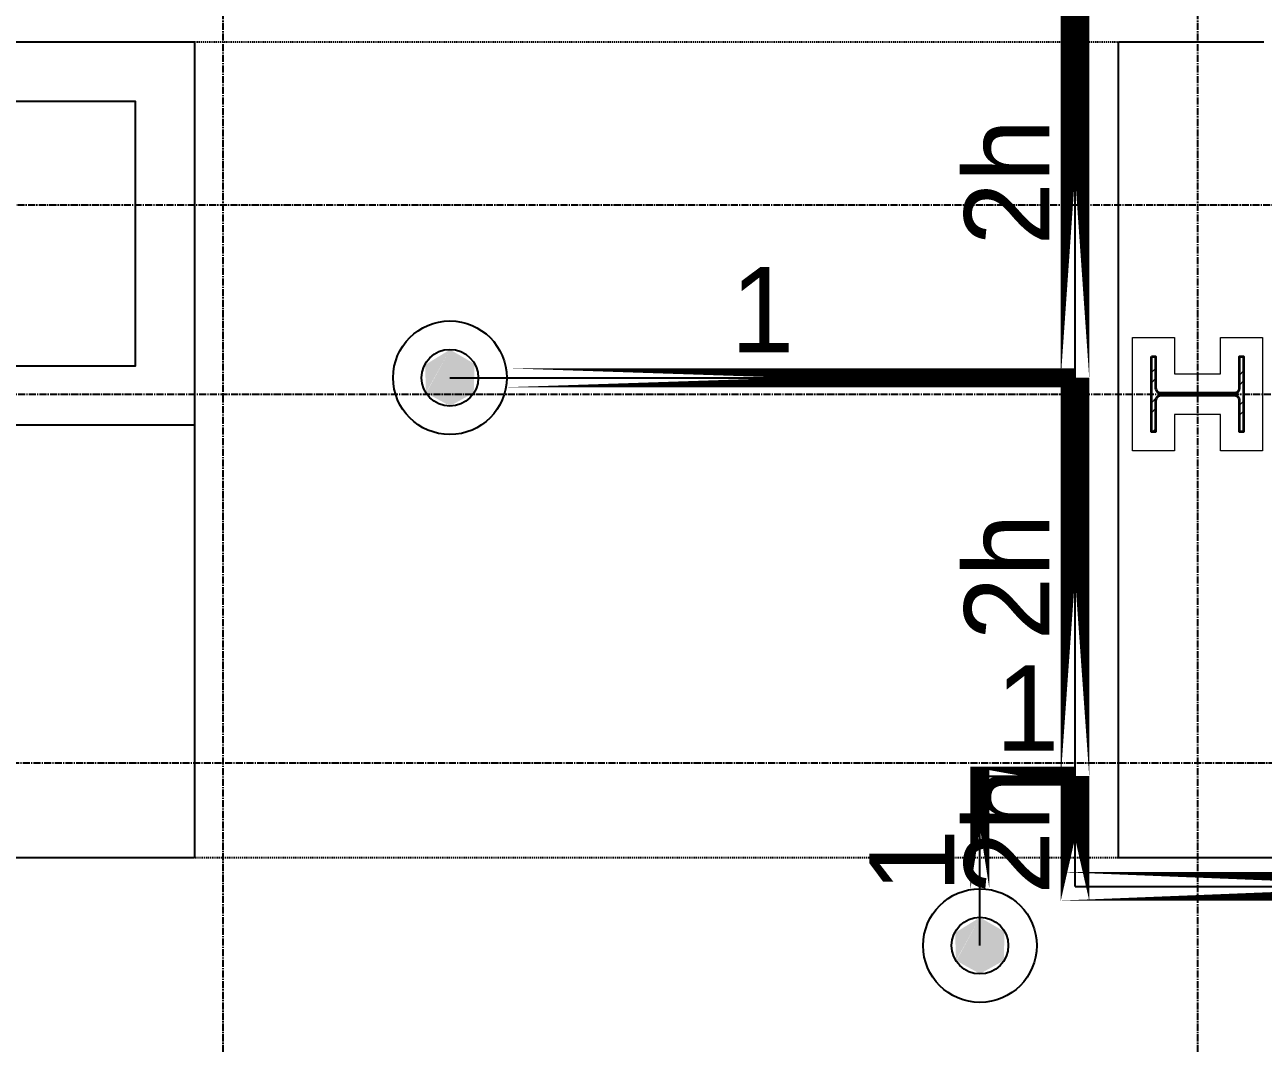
# Model space of a CAD drawing. Header units: inches. Extents: x -6955 to 13123, y -1334 to 3701.
# Drawn here: x 6188.4 to 6319.3, y 1670 to 1777.6 of the extents above; entities that cross this region are included whole.
import ezdxf
from ezdxf.enums import TextEntityAlignment as Align

# ---------------------------------------------------------------- set-up
doc = ezdxf.new("R2010")
doc.units = ezdxf.units.IN
doc.header["$MEASUREMENT"] = 0
doc.linetypes.add('CENTER2', pattern=[1.125, 0.75, -0.125, 0.125, -0.125])
doc.linetypes.add('HIDDEN2', pattern=[0.1875, 0.125, -0.0625])
for name, color, linetype, lineweight in [('A-Detl-Hatch', 1, 'Continuous', 18), ('A-Detl-Wide', 2, 'Continuous', 35), ('S-Detl-Hatch', 1, 'Continuous', 18)]:
    doc.layers.add(name, color=color, linetype=linetype, lineweight=lineweight)
for name, color, linetype in [('A-Flor-Soffit', 6, 'HIDDEN2'), ('A-Grid(SmallScale)', 11, 'CENTER2'), ('A-Wall-Full', 7, 'Continuous'), ('headdn', 7, 'Continuous'), ('PIPEBL', 4, 'Continuous'), ('pipemn', 6, 'Continuous'), ('PIPESPC', 7, 'Continuous'), ('TIDYPIPE', 7, 'Continuous')]:
    doc.layers.add(name, color=color, linetype=linetype)
doc.styles.add('PIPE', font='PIPE.SHX')

# ---------------------------------------------------------------- blocks, each defined once
blk = doc.blocks.new('*U18')
at = {"layer": 'A-Detl-Hatch'}
h = blk.add_hatch(dxfattribs=at)
h.set_pattern_fill('ANSI32', color=256, scale=6, style=0)
h.set_pattern_definition([(45, (0, -4.865), (-1.591, 1.591), []), (45, (1.0607, -4.865), (-1.591, 1.591), [])])
edge = h.paths.add_edge_path()
edge.add_line((3.98, -9.73), (3.98, -9.295))
edge.add_line((3.98, -9.295), (0.645, -9.295))
edge.add_arc((0.645, -8.795), 0.5, 180, 270, ccw=False)
edge.add_line((0.145, -8.795), (0.145, -0.935))
edge.add_arc((0.645, -0.935), 0.5, 90, 180, ccw=False)
edge.add_line((0.645, -0.435), (3.98, -0.435))
edge.add_line((3.98, -0.435), (3.98, 0))
edge.add_line((3.98, 0), (-3.98, 0))
edge.add_line((-3.98, 0), (-3.98, -0.435))
edge.add_line((-3.98, -0.435), (-0.645, -0.435))
edge.add_arc((-0.645, -0.935), 0.5, 0, 90, ccw=False)
edge.add_line((-0.145, -0.935), (-0.145, -8.795))
edge.add_arc((-0.645, -8.795), 0.5, -90, 0, ccw=False)
edge.add_line((-0.645, -9.295), (-3.98, -9.295))
edge.add_line((-3.98, -9.295), (-3.98, -9.73))
edge.add_line((-3.98, -9.73), (3.98, -9.73))
at = {"color": 0, "linetype": 'ByBlock'}
blk.add_lwpolyline([(3.98, -9.73), (3.98, -9.295), (0.645, -9.295, -0.4142136), (0.145, -8.795), (0.145, -0.935, -0.4142136), (0.645, -0.435), (3.98, -0.435), (3.98, 0), (-3.98, 0), (-3.98, -0.435), (-0.645, -0.435, -0.4142136), (-0.145, -0.935), (-0.145, -8.795, -0.4142136), (-0.645, -9.295), (-3.98, -9.295), (-3.98, -9.73)], format="xyb", close=True, dxfattribs=at)
blk = doc.blocks.new('W10X33')
at = {"layer": 'S-Detl-Hatch'}
blk.add_lwpolyline([(13773.78, -7310.28), (13773.78, -7305.84), (13769.95, -7305.84), (13769.95, -7300.98), (13773.78, -7300.98), (13773.78, -7296.55), (13761.82, -7296.55), (13761.82, -7300.98), (13765.66, -7300.98), (13765.66, -7305.84), (13761.82, -7305.84), (13761.82, -7310.28)], close=True, dxfattribs=at)
at = {"layer": 'A-Detl-Wide'}
blk.add_blockref('*U18', (13767.8, -7298.55), dxfattribs=at)
blk = doc.blocks.new('linen elev lobby vending')
at = {"layer": 'A-Flor-Soffit'}
for p, q in [((-113, 37.73), (-15.36, 37.73)), ((-15.36, -48.5), (-113, -48.49))]:
    blk.add_line(p, q, dxfattribs=at)
at = {"layer": 'A-Wall-Full'}
for p, q in [((-15.36, -48.5), (-15.36, 37.73)), ((-15.36, 37.73), (0, 37.73)), ((-113, -2.77), (-113, -48.49)), ((-113, -48.49), (-145.5, -48.49)), ((2.99, -48.5), (-15.36, -48.5)), ((-1.88, -48.5), (-1.88, -48.5))]:
    blk.add_line(p, q, dxfattribs=at)
for points in [[(-145.5, 37.73), (-113, 37.73), (-113, -2.77), (-145.5, -2.77)], [(-139.25, 31.48), (-119.25, 31.48), (-119.25, 3.48), (-139.25, 3.48)]]:
    blk.add_lwpolyline(points, close=True, dxfattribs=at)
blk = doc.blocks.new('dpend1')
for radius in [6, 3]:
    blk.add_circle((0, 0), radius)
for points in [[(0.01, 2.97), (-2.53, -1.59), (-2.62, 1.36)], [(0.01, 2.97), (-2.49, -1.59), (2.52, -1.59)], [(2.52, -1.59), (0.01, 2.97), (2.6, 1.47)], [(2.52, -1.59), (-2.53, -1.59), (0.01, -2.98)]]:
    blk.add_solid(points)
blk = doc.blocks.new('PIPESPC')
at = {"layer": 'PIPESPC', "style": 'PIPE', "width": 0.9}
blk.add_attdef('SIZE', text='', height=9, dxfattribs=at).set_placement((0, 4.02), align=Align.CENTER)
at = {"layer": 'PIPESPC', "style": 'PIPE', "flags": 1}
blk.add_attdef('SCHED', (25.3, 3.89), '', height=9, dxfattribs=at)

msp = doc.modelspace()

# ---------------------------------------------------------------- linework, layer by layer
at = {"layer": 'A-Grid(SmallScale)'}
for p, q in [((6209.3342, 3132.3201), (6209.3342, 1223.6428)), ((6312.3342, 3132.3201), (6312.3342, 1223.6428)), ((4563.1356, 1758.5773), (8345.3342, 1758.5773)), ((4537.3342, 1738.5773), (8345.3342, 1738.5773)), ((8343.3342, 1699.5773), (4552.1444, 1699.5773))]:
    msp.add_line(p, q, dxfattribs=at)
at = {"layer": 'PIPEBL'}
for p, q in [((6233.3342, 1740.3201), (6299.3813, 1740.3201)), ((6289.3342, 1680.3201), (6289.3342, 1698.2227)), ((6289.3342, 1698.2227), (6299.3813, 1698.2227))]:
    msp.add_line(p, q, dxfattribs=at)
at = {"layer": 'pipemn'}
for p, q in [((6299.3813, 1740.3201), (6299.3813, 1781.6626)), ((6299.3813, 1698.2227), (6299.3813, 1740.3201)), ((6299.3813, 1686.5773), (6299.3813, 1698.2227)), ((6299.3813, 1686.5773), (6373.0492, 1686.5773))]:
    msp.add_line(p, q, dxfattribs=at)
at = {"layer": 'TIDYPIPE', "color": 7}
for points, const_width in [([(6299.3813, 1740.3201), (6299.3813, 1783.1626)], 3), ([(6299.3813, 1698.2227), (6299.3813, 1740.3201)], 3), ([(6239.3342, 1740.3201), (6299.3813, 1740.3201)], 2), ([(6289.3342, 1686.3201), (6289.3342, 1699.2227)], 2), ([(6288.3342, 1698.2227), (6299.3813, 1698.2227)], 2), ([(6299.3813, 1685.0773), (6299.3813, 1698.2227)], 3), ([(6297.8813, 1686.5773), (6373.0492, 1686.5773)], 3)]:
    msp.add_lwpolyline(points, close=True, dxfattribs=dict(at, const_width=const_width))

# ---------------------------------------------------------------- block references
msp.add_blockref('linen elev lobby vending', (6319.3342, 1738.0773))
at = {"xscale": -1, "rotation": 270}
msp.add_blockref('W10X33', (13615.7469, -12029.2235), dxfattribs=at)
at = {"layer": 'headdn'}
for p in [(6233.3342, 1740.3201), (6289.3342, 1680.3201)]:
    msp.add_blockref('dpend1', p, dxfattribs=at)
at = {"layer": 'PIPESPC'}
ref = msp.add_blockref('PIPESPC', (6299.3813, 1760.9914), dxfattribs=dict(at, rotation=89.99999999998613))
ref.add_attrib('SIZE', '2h', dxfattribs={"color": 0, "height": 9, "rotation": 90, "style": 'PIPE'}).set_placement((6299.3813, 1760.9914), align=Align.BOTTOM_CENTER)
ref = msp.add_blockref('PIPESPC', (6266.3577, 1740.3201), dxfattribs=at)
ref.add_attrib('SIZE', '1', dxfattribs={"color": 0, "height": 9, "style": 'PIPE'}).set_placement((6266.3577, 1740.3201), align=Align.BOTTOM_CENTER)
ref = msp.add_blockref('PIPESPC', (6299.3813, 1719.2714), dxfattribs=dict(at, rotation=89.9999999999864))
ref.add_attrib('SIZE', '2h', dxfattribs={"color": 0, "height": 9, "rotation": 90, "style": 'PIPE'}).set_placement((6299.3813, 1719.2714), align=Align.BOTTOM_CENTER)
ref = msp.add_blockref('PIPESPC', (6294.3577, 1698.2227), dxfattribs=at)
ref.add_attrib('SIZE', '1', dxfattribs={"color": 0, "height": 9, "style": 'PIPE'}).set_placement((6294.3577, 1698.2227), align=Align.BOTTOM_CENTER)
ref = msp.add_blockref('PIPESPC', (6299.3813, 1692.4), dxfattribs=dict(at, rotation=89.99999999999106))
ref.add_attrib('SIZE', '2h', dxfattribs={"color": 0, "height": 9, "rotation": 90, "style": 'PIPE'}).set_placement((6299.3813, 1692.4), align=Align.BOTTOM_CENTER)
ref = msp.add_blockref('PIPESPC', (6289.3342, 1689.2714), dxfattribs=dict(at, rotation=90))
ref.add_attrib('SIZE', '1', dxfattribs={"color": 0, "height": 9, "rotation": 90, "style": 'PIPE'}).set_placement((6289.3342, 1689.2714), align=Align.BOTTOM_CENTER)

doc.saveas('drawing.dxf')
